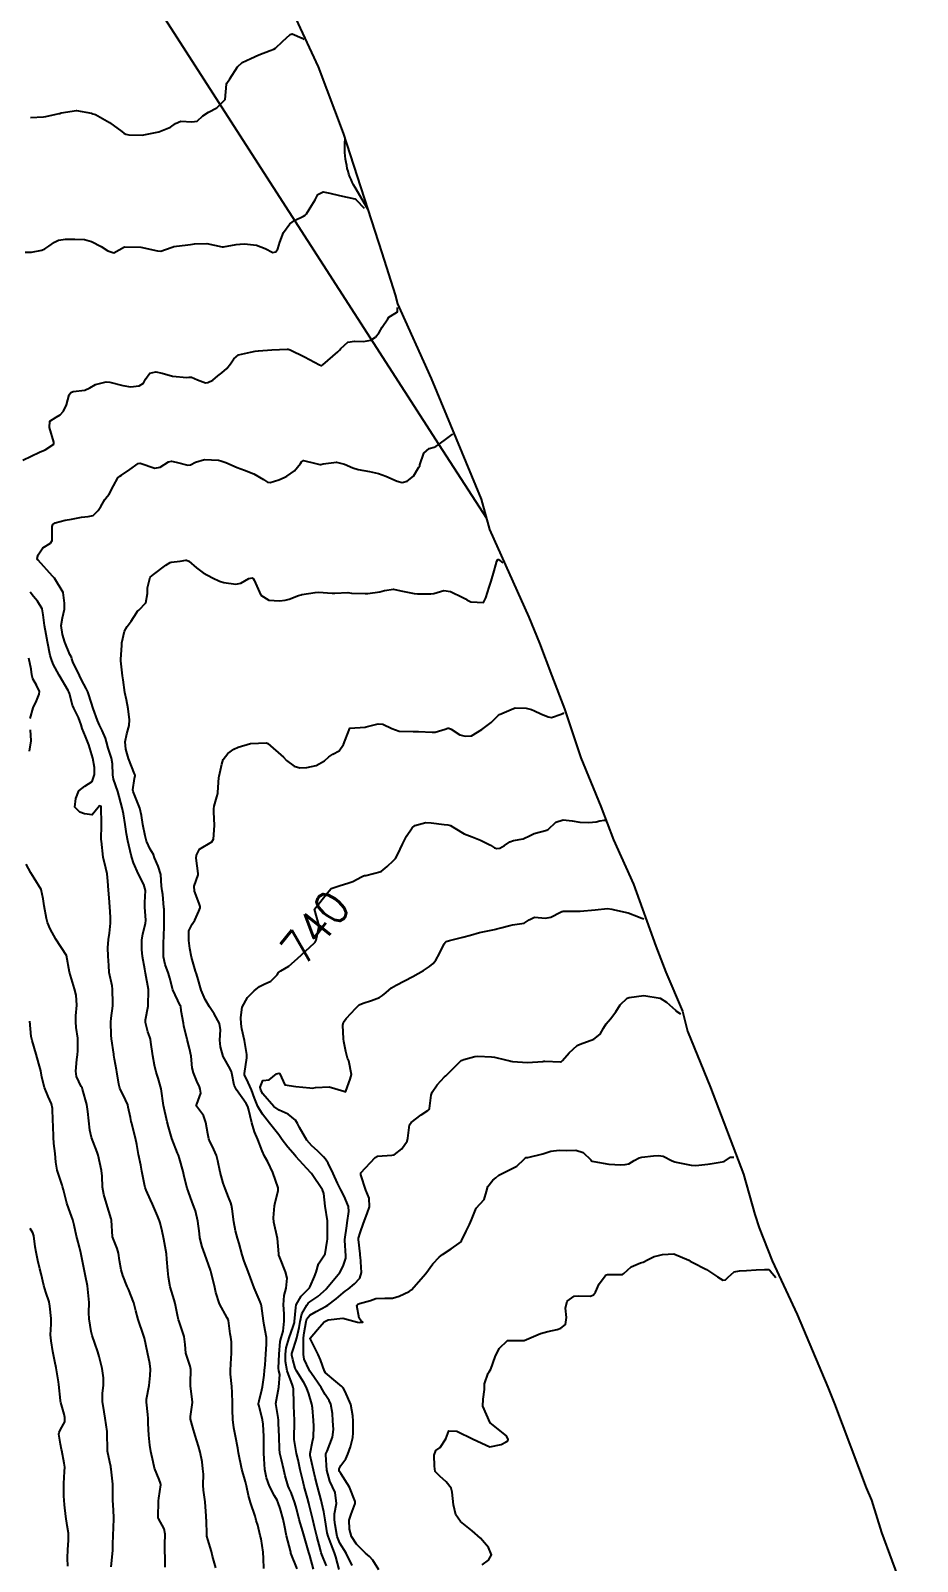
# Model space of a CAD drawing. Header units: metres. Extents: x 298520 to 308411, y 7433745 to 7450750.
# Drawn here: x 305242.8 to 305350.3, y 7437000.4 to 7437186 of the extents above; entities that cross this region are included whole.
import ezdxf
from ezdxf.enums import TextEntityAlignment as Align

# ---------------------------------------------------------------- set-up
doc = ezdxf.new("R2010")
doc.units = ezdxf.units.M
doc.header["$LTSCALE"] = 10
for name, color, linetype in [('Area', 45, 'Continuous'), ('Cotas', 45, 'Continuous'), ('Curvas de Nivel 1m', 11, 'Continuous'), ('Curvas de Nivel 5m', 15, 'Continuous'), ('Vias Primárias', 230, 'Continuous')]:
    doc.layers.add(name, color=color, linetype=linetype)
doc.styles.add('Style-STANDARD', font='STANDARD.shx')

msp = doc.modelspace()

# ---------------------------------------------------------------- linework, layer by layer
at = {"layer": 'Area'}
msp.add_polyline3d([(305274.96, 7437187.42, 734.05), (305277.67, 7437181.61, 734.36), (305280.71, 7437173.58, 734.74), (305285.37, 7437159.04, 735.62), (305287, 7437153.96, 735.96), (305287.29, 7437152.89, 735.87), (305291.35, 7437143.83, 736.64), (305297.4, 7437129.2, 737.61), (305298.44, 7437125.53, 737.63), (305303.17, 7437114.87, 738.37), (305304.46, 7437111.72, 738.62), (305305.98, 7437107.77, 738.83), (305307.51, 7437103.77, 739.13), (305309.47, 7437097.84, 739.57), (305311.93, 7437091.94, 740.06), (305313.44, 7437087.88, 740.41), (305315.88, 7437082.51, 740.96), (305318.56, 7437075.01, 741.66), (305319.8, 7437071.83, 742.01), (305321.81, 7437067.13, 742.32), (305322.41, 7437064.7, 742.56), (305325.21, 7437057.87, 742.71), (305329.2, 7437047.37, 743.31), (305330.56, 7437042.46, 743.53), (305331.1, 7437040.84, 743.74), (305332.65, 7437036.87, 744.12), (305335.68, 7437030.33, 744.47), (305339.4, 7437021.53, 744.8), (305340.23, 7437019.5, 744.38), (305344.07, 7437009.34, 744.53), (305344.68, 7437007.82, 744.72), (305345.91, 7437003.91, 744.68), (305347.16, 7437000.51, 744.67), (305350.25, 7436992.22, 745.31)], dxfattribs=at)
at = {"layer": 'Curvas de Nivel 1m', "flags": 128}
for points, elevation in [([(305242.81, 7437175.48), (305244.38, 7437175.56), (305244.67, 7437175.59), (305245.93, 7437175.87), (305246.3, 7437175.96), (305246.38, 7437175.97), (305246.55, 7437176.03), (305248.39, 7437176.32), (305250.22, 7437175.99), (305250.38, 7437175.93), (305250.68, 7437175.82), (305252.37, 7437174.87), (305253.89, 7437173.78), (305254.14, 7437173.56), (305254.35, 7437173.44), (305254.75, 7437173.37), (305256.35, 7437173.32), (305258.35, 7437173.72), (305259.79, 7437174.28), (305260.37, 7437174.73), (305261.02, 7437175.04), (305262.37, 7437174.96), (305263.01, 7437175.04), (305263.69, 7437175.66), (305264.39, 7437176.13), (305265.4, 7437176.63), (305266.4, 7437177.63), (305266.56, 7437179.49), (305266.61, 7437179.63), (305266.97, 7437180.16), (305267.9, 7437181.61), (305268.46, 7437182.12), (305269.51, 7437182.63), (305270.47, 7437183.06), (305271.87, 7437183.57), (305272.3, 7437183.74), (305272.48, 7437183.87), (305273.36, 7437184.67), (305274.26, 7437185.53), (305274.5, 7437185.6), (305275.71, 7437185.08), (305275.92, 7437184.92)], 734), ([(305241.88, 7437133.92), (305243.89, 7437134.9), (305244.59, 7437135.19), (305245.63, 7437135.87), (305245.66, 7437136.12), (305245.11, 7437137.88), (305245.15, 7437138.66), (305245.94, 7437139.14), (305246.41, 7437139.4), (305246.81, 7437139.86), (305247.18, 7437140.64), (305247.52, 7437141.85), (305247.69, 7437142.14), (305247.98, 7437142.25), (305249.39, 7437142.42), (305249.99, 7437142.68), (305250.7, 7437143.11), (305252, 7437143.42), (305252.41, 7437143.38), (305253.99, 7437142.97), (305254.92, 7437142.83), (305255.99, 7437142.94), (305256.5, 7437143.24), (305256.73, 7437143.74), (305257.27, 7437144.48), (305258.01, 7437144.64), (305258.75, 7437144.46), (305260.01, 7437144.09), (305261.75, 7437143.94), (305262.01, 7437143.97), (305262.33, 7437144), (305263.03, 7437143.66), (305264, 7437143.3), (305264.32, 7437143.33), (305264.89, 7437143.64), (305265.51, 7437144.14), (305266.01, 7437144.5), (305266.62, 7437145.02), (305267.03, 7437145.62), (305267.44, 7437146.2), (305268.03, 7437146.68), (305269.45, 7437147), (305270.04, 7437147.12), (305270.42, 7437147.19), (305272.04, 7437147.31), (305273.91, 7437147.4), (305274.04, 7437147.38), (305274.26, 7437147.31), (305276.03, 7437146.46), (305277.83, 7437145.49), (305278.02, 7437145.41), (305278.1, 7437145.41), (305278.24, 7437145.49), (305280.04, 7437147.05), (305280.25, 7437147.25), (305280.43, 7437147.46), (305281.26, 7437148.24), (305282.06, 7437148.37), (305283.17, 7437148.31), (305284.06, 7437148.47), (305284.63, 7437148.84), (305285.06, 7437149.4), (305285.43, 7437150.05), (305286.09, 7437151.05), (305286.24, 7437151.24), (305286.94, 7437151.7), (305287.26, 7437151.9), (305287.28, 7437152.43)], 736), ([(305271.09, 7436999.55), (305271.06, 7437000.78), (305271, 7437001.55), (305270.75, 7437003.13), (305270.66, 7437003.56), (305270.34, 7437004.8), (305270.17, 7437005.39), (305270.12, 7437005.56), (305270.02, 7437005.89), (305269.45, 7437007.57), (305269.21, 7437008.4), (305268.97, 7437009.58), (305268.86, 7437010.04), (305268.41, 7437011.59), (305268.02, 7437013.59), (305267.93, 7437014.12), (305267.65, 7437015.6), (305267.46, 7437016.62), (305267.34, 7437017.6), (305267.3, 7437018.8), (305267.28, 7437019.6), (305267.24, 7437020.89), (305267.2, 7437021.6), (305267.06, 7437023.1), (305267.05, 7437023.61), (305267.13, 7437025.05), (305267.16, 7437025.6), (305267.18, 7437027.03), (305267.1, 7437027.61), (305267.02, 7437028.01), (305266.79, 7437029.61), (305266.76, 7437029.73), (305266.64, 7437029.95), (305265.73, 7437031.62), (305265.29, 7437033.01), (305265.13, 7437033.63), (305264.7, 7437035.43), (305264.66, 7437035.58), (305264.64, 7437035.63), (305264.61, 7437035.73), (305263.92, 7437037.64), (305263.62, 7437038.53), (305263.35, 7437039.65), (305263.28, 7437040.18), (305263.09, 7437041.66), (305262.79, 7437042.93), (305262.54, 7437043.66), (305262.37, 7437044.1), (305261.79, 7437045.67), (305261.44, 7437047.08), (305261.31, 7437047.68), (305260.87, 7437049.25), (305260.74, 7437049.68), (305260.64, 7437049.92), (305259.93, 7437051.69), (305259.52, 7437053.09), (305259.39, 7437053.7), (305258.94, 7437055.7), (305258.65, 7437057.7), (305258.29, 7437059.01), (305258.05, 7437059.71), (305257.84, 7437060.56), (305257.62, 7437061.72), (305257.4, 7437063.36), (305257.34, 7437063.73), (305257.27, 7437063.96), (305257.05, 7437064.63), (305256.75, 7437065.73), (305256.75, 7437066.05), (305257.09, 7437067.73), (305257.11, 7437069.73), (305256.76, 7437071.73), (305256.68, 7437072.2), (305256.4, 7437073.74), (305256.31, 7437074.6), (305256.31, 7437075.74), (305256.43, 7437076.51), (305256.73, 7437077.73), (305256.78, 7437078.17), (305256.67, 7437079.74), (305256.67, 7437080.31), (305256.74, 7437081.74), (305256.53, 7437082.47), (305255.9, 7437083.74), (305255.3, 7437085.1), (305255.08, 7437085.75), (305255.01, 7437086.05), (305254.61, 7437087.76), (305254.45, 7437088.64), (305254.29, 7437089.76), (305254.08, 7437091.05), (305253.94, 7437091.76), (305253.4, 7437093.77), (305252.88, 7437095.24), (305252.81, 7437095.78), (305252.76, 7437097.1), (305252.64, 7437097.78), (305252.23, 7437099.02), (305252.02, 7437099.79), (305251.91, 7437100.23), (305251.49, 7437101.16), (305251.18, 7437101.8), (305250.95, 7437102.35), (305250.41, 7437103.81), (305249.87, 7437105.49), (305249.75, 7437105.82), (305249.55, 7437106.24), (305249.01, 7437107.28), (305248.74, 7437107.83), (305247.96, 7437109.48), (305247.84, 7437109.85), (305247.78, 7437110.03), (305247.6, 7437110.36), (305246.97, 7437111.86), (305246.68, 7437112.8), (305246.55, 7437113.86), (305246.71, 7437114.81), (305246.92, 7437115.86), (305246.95, 7437116.57), (305246.76, 7437117.86), (305245.71, 7437119.63), (305245.5, 7437119.87), (305243.73, 7437121.78), (305243.68, 7437121.84), (305243.65, 7437121.89), (305243.61, 7437122.01), (305243.74, 7437122.45), (305244.33, 7437123.31), (305245.23, 7437123.88), (305245.44, 7437124.2), (305245.46, 7437125.87), (305245.54, 7437126.12), (305245.79, 7437126.31), (305247, 7437126.64), (305247.79, 7437126.78), (305248.98, 7437127.01), (305249.8, 7437127.11), (305250.4, 7437127.21), (305251.02, 7437127.81), (305251.32, 7437128.3), (305251.82, 7437129.16), (305252.1, 7437129.53), (305252.33, 7437129.79), (305252.86, 7437130.81), (305253.38, 7437131.78), (305253.64, 7437131.98), (305253.86, 7437132.09), (305254.85, 7437132.78), (305255.88, 7437133.5), (305256.09, 7437133.54), (305257.87, 7437132.94), (305258.53, 7437133.07), (305259.53, 7437133.71), (305259.88, 7437133.79), (305260.47, 7437133.69), (305261.88, 7437133.33), (305262.2, 7437133.36), (305262.8, 7437133.67), (305263.89, 7437133.99), (305265.6, 7437133.92), (305265.89, 7437133.85), (305266.5, 7437133.62), (305267.87, 7437133.05), (305268.74, 7437132.73), (305269.86, 7437132.27), (305271.04, 7437131.57), (305271.53, 7437131.24), (305271.85, 7437131.21), (305272.9, 7437131.54), (305273.56, 7437131.84), (305273.86, 7437131.98), (305274.78, 7437132.61), (305275.53, 7437133.51), (305275.66, 7437133.74), (305275.89, 7437133.9), (305277.38, 7437133.5), (305277.88, 7437133.38), (305277.98, 7437133.39), (305278.26, 7437133.48), (305279.89, 7437133.69), (305280.87, 7437133.45), (305281.88, 7437132.99), (305282.52, 7437132.78), (305283.87, 7437132.54), (305284.96, 7437132.31), (305285.86, 7437132), (305287.23, 7437131.38), (305287.85, 7437131.21), (305288.45, 7437131.36), (305289.22, 7437131.99), (305289.88, 7437133.06), (305289.97, 7437133.25), (305290, 7437133.34), (305290.45, 7437134.78), (305291.11, 7437135.33), (305291.73, 7437135.5), (305291.91, 7437135.58), (305292.92, 7437136.31), (305293.92, 7437137.02), (305293.98, 7437137.1), (305293.98, 7437137.13)], 737), ([(305275.11, 7436999.5), (305274.37, 7437001.43), (305274.34, 7437001.51), (305274.3, 7437001.7), (305273.85, 7437003.52), (305273.58, 7437004.76), (305273.42, 7437005.52), (305273.05, 7437006.84), (305272.83, 7437007.53), (305272.69, 7437007.84), (305272.38, 7437008.37), (305271.78, 7437009.55), (305271.39, 7437010.56), (305271.19, 7437011.55), (305271.13, 7437012.86), (305271.1, 7437013.55), (305271.08, 7437014.94), (305271.07, 7437015.55), (305271, 7437017.04), (305270.92, 7437017.56), (305270.51, 7437019.25), (305270.44, 7437019.49), (305270.43, 7437019.56), (305270.52, 7437019.87), (305270.86, 7437021.22), (305270.92, 7437021.56), (305271.11, 7437023), (305271.17, 7437023.55), (305271.25, 7437024.23), (305271.34, 7437025.55), (305271.41, 7437026.75), (305271.4, 7437027.55), (305271.14, 7437029.04), (305271.05, 7437029.56), (305270.82, 7437031.39), (305270.78, 7437031.56), (305270.66, 7437031.87), (305269.91, 7437033.57), (305269.48, 7437034.78), (305269.2, 7437035.57), (305268.72, 7437036.82), (305268.47, 7437037.58), (305268.11, 7437038.95), (305267.91, 7437039.59), (305267.66, 7437040.5), (305267.46, 7437041.6), (305267.24, 7437043.15), (305267.18, 7437043.6), (305267.09, 7437043.89), (305266.81, 7437044.56), (305266.39, 7437045.61), (305266.17, 7437046.28), (305265.79, 7437047.62), (305265.5, 7437048.99), (305265.34, 7437049.63), (305264.88, 7437050.71), (305264.56, 7437051.31), (305264.42, 7437051.64), (305264.29, 7437052.25), (305264.07, 7437053.64), (305263.76, 7437054.48), (305262.94, 7437055.59), (305262.91, 7437055.66), (305262.9, 7437055.7), (305262.95, 7437055.83), (305263.44, 7437057.18), (305263.38, 7437057.65), (305263.28, 7437057.96), (305262.98, 7437058.64), (305262.55, 7437059.66), (305262.42, 7437060.24), (305262.3, 7437061.67), (305262.1, 7437062.6), (305261.78, 7437063.67), (305261.4, 7437065.33), (305261.34, 7437065.68), (305261.09, 7437067.16), (305261.01, 7437067.68), (305260.95, 7437067.82), (305260.08, 7437069.69), (305259.68, 7437071.14), (305259.55, 7437071.7), (305259.15, 7437072.78), (305258.93, 7437073.7), (305258.93, 7437075.46), (305258.95, 7437075.7), (305258.97, 7437075.92), (305259, 7437077.7), (305259.01, 7437079.48), (305258.99, 7437079.7), (305258.83, 7437081.28), (305258.76, 7437081.71), (305258.68, 7437082.29), (305258.59, 7437083.71), (305258.29, 7437084.72), (305257.86, 7437085.72), (305257.7, 7437086.12), (305257.31, 7437086.78), (305256.88, 7437087.73), (305256.71, 7437088.36), (305256.44, 7437089.74), (305256.28, 7437090.83), (305256.06, 7437091.74), (305255.4, 7437093.36), (305255.25, 7437093.75), (305255.22, 7437093.94), (305255.42, 7437095.34), (305255.48, 7437095.69), (305255.48, 7437095.75), (305255.42, 7437095.9), (305254.71, 7437097.76), (305254.36, 7437098.87), (305254.28, 7437099.76), (305254.49, 7437100.76), (305254.78, 7437101.76), (305254.83, 7437102.43), (305254.65, 7437103.76), (305254.43, 7437104.87), (305254.25, 7437105.76), (305254.03, 7437107.29), (305253.97, 7437107.77), (305253.76, 7437109.6), (305253.76, 7437109.77), (305253.87, 7437111.51), (305253.9, 7437111.77), (305254.21, 7437113.19), (305254.53, 7437113.76), (305255.02, 7437114.39), (305255.66, 7437115.43), (305255.79, 7437115.62), (305255.93, 7437115.75), (305256.78, 7437116.63), (305257.01, 7437117.74), (305256.98, 7437118.45), (305257.32, 7437119.73), (305257.53, 7437119.92), (305257.72, 7437120.05), (305259.2, 7437121.19), (305259.73, 7437121.52), (305259.86, 7437121.57), (305260.96, 7437121.69), (305261.62, 7437121.8), (305261.73, 7437121.8), (305261.99, 7437121.68), (305262.94, 7437120.88), (305263.72, 7437120.28), (305264.85, 7437119.64), (305265.71, 7437119.24), (305266.25, 7437119.08), (305267.7, 7437118.9), (305268.29, 7437119.02), (305269.28, 7437119.59), (305269.71, 7437119.64), (305269.81, 7437119.58), (305269.9, 7437119.38), (305270.71, 7437117.57), (305271.68, 7437116.94), (305272.98, 7437116.85), (305273.68, 7437116.94), (305274.14, 7437117.07), (305275.3, 7437117.51), (305275.59, 7437117.61), (305275.68, 7437117.63), (305277.3, 7437117.88), (305277.69, 7437117.9), (305279.38, 7437117.78), (305279.69, 7437117.79), (305281.27, 7437117.86), (305281.69, 7437117.8), (305283.36, 7437117.75), (305283.69, 7437117.76), (305285.14, 7437117.95), (305285.69, 7437118.14), (305286.79, 7437118.28), (305287.69, 7437118.09), (305289.29, 7437117.75), (305289.69, 7437117.71), (305291.31, 7437117.7), (305291.69, 7437117.77), (305292.89, 7437118.12), (305293.69, 7437118.02), (305295.18, 7437117.28), (305295.51, 7437117.1), (305295.68, 7437117.01), (305296.18, 7437116.76), (305297.68, 7437116.68), (305297.99, 7437117.25), (305298.4, 7437118.54), (305298.64, 7437119.24), (305299, 7437120.5), (305299.18, 7437121.23), (305299.31, 7437121.66), (305299.42, 7437121.88), (305299.53, 7437121.87), (305300.03, 7437121.49)], 738), ([(305265.25, 7436999.62), (305264.88, 7437001.04), (305264.73, 7437001.63), (305264.32, 7437003.05), (305264.18, 7437003.49), (305264.17, 7437003.63), (305264.12, 7437005.41), (305264.1, 7437005.63), (305264.09, 7437005.89), (305263.98, 7437007.64), (305263.78, 7437009.03), (305263.75, 7437009.64), (305263.77, 7437011), (305263.71, 7437011.64), (305263.6, 7437012.47), (305263.39, 7437013.65), (305263.18, 7437014.38), (305262.77, 7437015.66), (305262.48, 7437016.63), (305262.2, 7437017.66), (305262.19, 7437017.97), (305262.44, 7437019.66), (305262.44, 7437019.74), (305262.19, 7437021.66), (305262.19, 7437022.02), (305262.24, 7437023.66), (305262.15, 7437024.08), (305261.65, 7437025.67), (305261.55, 7437026.72), (305261.43, 7437027.67), (305260.81, 7437029.5), (305260.76, 7437029.68), (305260.64, 7437030.26), (305260.35, 7437031.68), (305260.22, 7437032.12), (305259.73, 7437033.69), (305259.53, 7437034.86), (305259.44, 7437035.69), (305259.35, 7437037.06), (305259.3, 7437037.69), (305258.97, 7437039.48), (305258.92, 7437039.7), (305258.76, 7437040.46), (305258.52, 7437041.45), (305258.43, 7437041.71), (305258.2, 7437042.29), (305257.58, 7437043.72), (305257.34, 7437044.25), (305256.82, 7437045.41), (305256.7, 7437045.73), (305256.66, 7437045.9), (305256.32, 7437047.74), (305256.17, 7437048.43), (305255.89, 7437049.74), (305255.69, 7437050.94), (305255.52, 7437051.74), (305255.05, 7437053.62), (305255.02, 7437053.75), (305254.93, 7437054.21), (305254.67, 7437055.48), (305254.59, 7437055.76), (305254.33, 7437056.38), (305253.66, 7437057.77), (305253.5, 7437058.29), (305253.28, 7437059.78), (305253.24, 7437060.02), (305253.01, 7437061.32), (305252.92, 7437061.78), (305252.91, 7437061.89), (305252.65, 7437063.78), (305252.61, 7437064.22), (305252.55, 7437065.79), (305252.58, 7437066.28), (305252.8, 7437067.78), (305252.81, 7437068.07), (305252.77, 7437069.78), (305252.7, 7437070.2), (305252.35, 7437071.79), (305252.29, 7437072.64), (305252.24, 7437073.79), (305252.18, 7437074.78), (305252.25, 7437075.79), (305252.39, 7437076.59), (305252.51, 7437077.79), (305252.49, 7437078.51), (305252.42, 7437079.79), (305252.34, 7437080.88), (305252.25, 7437081.79), (305252.17, 7437082.89), (305252.09, 7437083.79), (305251.96, 7437084.46), (305251.63, 7437085.8), (305251.41, 7437087.72), (305251.4, 7437087.8), (305251.39, 7437087.86), (305251.43, 7437089.8), (305251.43, 7437089.87), (305251.39, 7437091.8), (305251.37, 7437091.94), (305251.16, 7437092.02), (305251, 7437091.8), (305250.27, 7437090.91), (305249.37, 7437091.04), (305248.8, 7437091.26), (305248.19, 7437091.84), (305248.31, 7437092.92), (305248.68, 7437093.83), (305249.41, 7437094.4), (305250.28, 7437094.95), (305250.57, 7437095.81), (305250.59, 7437096.65), (305250.36, 7437097.81), (305249.87, 7437099.41), (305249.73, 7437099.82), (305249.48, 7437100.42), (305249.07, 7437101.41), (305248.96, 7437101.83), (305248.63, 7437102.71), (305248.06, 7437103.84), (305247.91, 7437104.23), (305247.54, 7437105.65), (305247.48, 7437105.85), (305247.39, 7437106.01), (305246.28, 7437107.86), (305245.58, 7437109.18), (305245.31, 7437109.87), (305245.21, 7437110.26), (305244.86, 7437111.88), (305244.71, 7437112.8), (305244.53, 7437113.88), (305244.35, 7437115.19), (305244.22, 7437115.88), (305243.67, 7437116.83), (305243.19, 7437117.41), (305242.78, 7437117.9)], 736), ([(305277.12, 7436999.48), (305276.65, 7437001.12), (305276.54, 7437001.49), (305276.31, 7437002.33), (305275.97, 7437003.49), (305275.8, 7437004.02), (305275.36, 7437005.5), (305275.04, 7437006.83), (305274.86, 7437007.51), (305274.39, 7437008.78), (305274.15, 7437009.27), (305274.05, 7437009.52), (305273.68, 7437010.79), (305273.5, 7437011.52), (305273.23, 7437012.73), (305273.03, 7437013.53), (305272.97, 7437014.05), (305272.94, 7437015.53), (305272.86, 7437017.16), (305272.85, 7437017.53), (305272.82, 7437017.86), (305272.54, 7437019.54), (305272.54, 7437019.56), (305272.89, 7437021.53), (305273.01, 7437023.08), (305272.92, 7437023.53), (305272.87, 7437023.84), (305272.93, 7437025.53), (305273.08, 7437027.06), (305273.2, 7437027.53), (305273.42, 7437028.33), (305273.55, 7437029.53), (305273.54, 7437030.43), (305273.46, 7437031.53), (305273.54, 7437032.66), (305273.81, 7437033.52), (305273.92, 7437034.74), (305273.69, 7437035.53), (305273.01, 7437037.25), (305272.92, 7437037.54), (305272.9, 7437037.7), (305272.75, 7437039.54), (305272.3, 7437041.54), (305272.27, 7437042.06), (305272.38, 7437043.54), (305272.44, 7437043.91), (305272.82, 7437045.32), (305272.84, 7437045.54), (305272.83, 7437045.7), (305272.16, 7437047.55), (305271.55, 7437048.86), (305271.18, 7437049.56), (305270.88, 7437050.18), (305270.34, 7437051.57), (305269.97, 7437052.5), (305269.62, 7437053.57), (305269.23, 7437055.29), (305269.13, 7437055.58), (305268.95, 7437055.93), (305267.78, 7437057.6), (305267.51, 7437058.14), (305267.21, 7437059.61), (305267.17, 7437059.78), (305267, 7437060.13), (305266.17, 7437061.62), (305265.84, 7437062.81), (305265.77, 7437063.62), (305265.82, 7437064.86), (305265.7, 7437065.62), (305265.08, 7437066.81), (305264.49, 7437067.64), (305263.98, 7437068.53), (305263.51, 7437069.65), (305263.41, 7437069.95), (305263.13, 7437070.96), (305262.91, 7437071.66), (305262.81, 7437071.99), (305262.34, 7437073.67), (305262.12, 7437074.72), (305261.99, 7437075.67), (305261.99, 7437076.88), (305262.39, 7437077.67), (305262.74, 7437078.14), (305263.23, 7437079.23), (305263.37, 7437079.66), (305263.38, 7437079.8), (305263.24, 7437080.17), (305262.69, 7437081.67), (305262.66, 7437082.27), (305263.13, 7437083.66), (305263.14, 7437083.8), (305262.88, 7437085.66), (305262.93, 7437086.04), (305263.31, 7437086.78), (305264.77, 7437087.64), (305264.99, 7437087.97), (305265.09, 7437089.63), (305265.01, 7437091.27), (305265.01, 7437091.64), (305265.05, 7437091.96), (305265.4, 7437093.11), (305265.51, 7437093.52), (305265.52, 7437093.63), (305265.62, 7437095.43), (305265.66, 7437095.63), (305265.99, 7437097.07), (305266.16, 7437097.62), (305266.71, 7437098.36), (305267.46, 7437098.9), (305267.96, 7437099.11), (305269.47, 7437099.58), (305271.39, 7437099.64), (305271.47, 7437099.62), (305271.57, 7437099.56), (305273.45, 7437097.92), (305273.85, 7437097.53), (305274.74, 7437096.82), (305275.43, 7437096.63), (305276.29, 7437096.65), (305277.44, 7437096.92), (305278.44, 7437097.47), (305278.97, 7437097.95), (305279.46, 7437098.27), (305280.21, 7437098.7), (305280.75, 7437099.45), (305280.94, 7437099.98), (305281.49, 7437101.44), (305283.35, 7437101.57), (305283.5, 7437101.6), (305284.94, 7437101.96), (305285.5, 7437101.91), (305286.59, 7437101.38), (305287.49, 7437101.08), (305289.17, 7437101.02), (305289.49, 7437101.02), (305289.82, 7437101.01), (305291.49, 7437100.93), (305291.86, 7437100.95), (305293.04, 7437101.3), (305293.36, 7437101.44), (305293.5, 7437101.45), (305293.78, 7437101.3), (305294.84, 7437100.63), (305295.48, 7437100.46), (305296.23, 7437100.52), (305297.49, 7437101.25), (305298.61, 7437102.13), (305299.52, 7437103.02), (305299.64, 7437103.1), (305299.91, 7437103.22), (305301.03, 7437103.71), (305301.53, 7437103.88), (305302.86, 7437103.85), (305303.53, 7437103.68), (305303.89, 7437103.54), (305304.64, 7437103.16), (305305.52, 7437102.79), (305305.93, 7437102.74), (305307.12, 7437103.13), (305307.39, 7437103.27), (305307.43, 7437103.32), (305307.44, 7437103.34)], 739), ([(305280.23, 7436999.44), (305279.81, 7437000.96), (305279.65, 7437001.45), (305279.25, 7437002.52), (305278.86, 7437003.46), (305278.75, 7437003.89), (305278.53, 7437005.47), (305278.36, 7437006.42), (305278.12, 7437007.47), (305278.03, 7437007.82), (305277.6, 7437009.48), (305277.32, 7437010.57), (305277.09, 7437011.48), (305276.69, 7437013.24), (305276.68, 7437013.49), (305277, 7437014.94), (305277.11, 7437015.48), (305277.15, 7437016.81), (305277.11, 7437017.48), (305276.97, 7437019.02), (305276.88, 7437019.49), (305276.53, 7437020.73), (305276.25, 7437021.49), (305275.94, 7437022.1), (305275.06, 7437023.51), (305274.9, 7437023.84), (305274.58, 7437024.87), (305274.47, 7437025.4), (305274.46, 7437025.51), (305274.48, 7437025.62), (305274.59, 7437025.97), (305274.98, 7437027.13), (305275.07, 7437027.51), (305275.37, 7437028.76), (305275.49, 7437029.5), (305275.7, 7437030.44), (305276.29, 7437031.49), (305276.45, 7437031.7), (305276.66, 7437031.89), (305277.62, 7437032.53), (305278.66, 7437033.47), (305278.68, 7437033.5), (305280.28, 7437035.45), (305280.44, 7437035.71), (305280.72, 7437036.33), (305281, 7437037.17), (305281.01, 7437037.44), (305280.88, 7437039.31), (305280.88, 7437039.44), (305281.13, 7437041.08), (305281.18, 7437041.44), (305281.39, 7437042.84), (305281.36, 7437043.43), (305280.82, 7437044.69), (305280.42, 7437045.44), (305280.02, 7437046.26), (305279.49, 7437047.45), (305278.87, 7437048.71), (305278.57, 7437049.17), (305278.33, 7437049.47), (305277.59, 7437050.19), (305276.89, 7437050.79), (305276.3, 7437051.5), (305275.41, 7437053.01), (305275.15, 7437053.51), (305274.93, 7437053.9), (305274.05, 7437054.64), (305272.94, 7437055.1), (305272.28, 7437055.55), (305270.97, 7437057.09), (305270.72, 7437057.56), (305270.65, 7437057.89), (305270.98, 7437058.72), (305271.73, 7437058.81), (305272.62, 7437059.54), (305272.95, 7437059.59), (305272.99, 7437059.59), (305273.03, 7437059.58), (305273.04, 7437059.54), (305273.64, 7437058.19), (305274.98, 7437057.99), (305276.65, 7437057.82), (305276.98, 7437057.79), (305277.35, 7437057.86), (305278.98, 7437057.96), (305280.77, 7437057.44), (305280.97, 7437057.35), (305281.01, 7437057.4), (305281.02, 7437057.44), (305281.56, 7437058.86), (305281.7, 7437059.43), (305281.37, 7437061.08), (305281.24, 7437061.44), (305281.02, 7437062.24), (305280.76, 7437063.44), (305280.72, 7437063.77), (305280.65, 7437065.44), (305280.73, 7437065.78), (305281.07, 7437066.22), (305281.66, 7437066.86), (305282.17, 7437067.43), (305282.64, 7437067.88), (305283.1, 7437068.1), (305284.11, 7437068.41), (305285.1, 7437068.76), (305285.48, 7437069.02), (305285.89, 7437069.38), (305286.57, 7437069.93), (305287.12, 7437070.27), (305289.13, 7437071.34), (305290.43, 7437072.04), (305291.15, 7437072.52), (305291.59, 7437072.88), (305291.92, 7437073.31), (305292.35, 7437074.13), (305292.93, 7437075.3), (305293.04, 7437075.45), (305293.19, 7437075.55), (305293.57, 7437075.68), (305295.19, 7437076.09), (305296.12, 7437076.33), (305297.2, 7437076.64), (305299.01, 7437077.03), (305299.2, 7437077.07), (305299.32, 7437077.1), (305299.78, 7437077.21), (305300.89, 7437077.52), (305301.21, 7437077.57), (305302.63, 7437077.77), (305303.22, 7437078.2), (305303.89, 7437078.5), (305305.22, 7437078.39), (305305.86, 7437078.5), (305307.03, 7437079.13), (305307.17, 7437079.2), (305307.23, 7437079.22), (305307.34, 7437079.24), (305309.23, 7437079.26), (305309.39, 7437079.26), (305311.24, 7437079.4), (305312.72, 7437079.58), (305313.24, 7437079.49), (305313.58, 7437079.4), (305315.23, 7437079.03), (305316.46, 7437078.55), (305316.74, 7437078.45), (305317.1, 7437078.33)], 741), ([(305281.78, 7436999.92), (305281.06, 7437001.43), (305280.31, 7437002.63), (305279.96, 7437003.45), (305279.72, 7437004.83), (305279.64, 7437005.45), (305279.64, 7437006.16), (305279.87, 7437007.45), (305279.72, 7437008.78), (305279.42, 7437009.45), (305279.08, 7437010.14), (305278.73, 7437011.47), (305278.59, 7437013.32), (305278.61, 7437013.47), (305278.76, 7437013.78), (305279.4, 7437015.46), (305279.52, 7437016.42), (305279.46, 7437017.46), (305279.39, 7437018.34), (305279.19, 7437019.46), (305278.98, 7437019.93), (305278.52, 7437020.66), (305278.02, 7437021.48), (305276.84, 7437023.2), (305276.64, 7437023.49), (305276.61, 7437023.54), (305276.56, 7437023.64), (305275.99, 7437024.91), (305275.89, 7437025.5), (305275.91, 7437026.18), (305275.91, 7437027.5), (305275.98, 7437028.14), (305276.2, 7437029.49), (305276.3, 7437029.83), (305276.64, 7437030.26), (305277.43, 7437030.7), (305278.65, 7437031.35), (305278.84, 7437031.47), (305279.86, 7437032.25), (305280.68, 7437032.98), (305280.93, 7437033.19), (305281.29, 7437033.43), (305282.07, 7437034.05), (305282.7, 7437034.75), (305282.91, 7437035.42), (305282.78, 7437037.37), (305282.77, 7437037.42), (305282.77, 7437037.46), (305282.74, 7437037.71), (305282.55, 7437039.42), (305282.56, 7437039.61), (305282.76, 7437040.25), (305283.15, 7437041.41), (305283.62, 7437042.58), (305283.9, 7437043.4), (305283.84, 7437044.43), (305283.46, 7437045.41), (305282.85, 7437047.29), (305282.82, 7437047.42), (305282.83, 7437047.45), (305282.85, 7437047.51), (305284.57, 7437049.39), (305284.87, 7437049.54), (305286.6, 7437049.65), (305286.88, 7437049.72), (305287.8, 7437050.45), (305288.44, 7437051.35), (305288.53, 7437051.72), (305288.75, 7437053.35), (305288.93, 7437053.63), (305290.14, 7437054.54), (305290.94, 7437055.06), (305291.08, 7437055.18), (305291.16, 7437055.32), (305291.35, 7437056.93), (305291.48, 7437057.31), (305292.1, 7437058.19), (305292.99, 7437059.15), (305293.14, 7437059.3), (305295.01, 7437061.12), (305295.1, 7437061.18), (305295.33, 7437061.27), (305296.64, 7437061.63), (305297.02, 7437061.66), (305298.66, 7437061.59), (305299.02, 7437061.55), (305300.36, 7437061.21), (305300.88, 7437061.08), (305301.01, 7437061.04), (305301.2, 7437061.01), (305303.01, 7437060.91), (305304.89, 7437061.03), (305305.01, 7437061.04), (305305.12, 7437061.04), (305307.01, 7437060.97), (305307.14, 7437061), (305307.28, 7437061.13), (305308.08, 7437062.06), (305309.04, 7437062.95), (305309.14, 7437063.01), (305309.42, 7437063.1), (305311.05, 7437063.74), (305311.81, 7437064.32), (305312.22, 7437065.07), (305312.54, 7437065.59), (305313.07, 7437066.19), (305313.72, 7437067.05), (305314.25, 7437067.89), (305315.11, 7437068.7), (305315.35, 7437068.79), (305317.11, 7437069.01), (305319.11, 7437068.69), (305319.87, 7437068.21), (305320.95, 7437067.24), (305321.01, 7437067.18), (305321.56, 7437066.79)], 742), ([(305252.61, 7436999.77), (305252.76, 7437001.31), (305252.81, 7437001.77), (305252.81, 7437002.28), (305252.84, 7437003.77), (305252.88, 7437004.33), (305252.93, 7437005.77), (305252.85, 7437007.29), (305252.79, 7437007.77), (305252.78, 7437008.18), (305252.79, 7437009.77), (305252.59, 7437011.61), (305252.56, 7437011.78), (305252.54, 7437011.9), (305252.43, 7437012.44), (305252.15, 7437013.78), (305252.13, 7437014.1), (305252.12, 7437015.78), (305252.09, 7437016.17), (305251.86, 7437017.79), (305251.73, 7437018.56), (305251.55, 7437019.79), (305251.56, 7437020.75), (305251.67, 7437021.79), (305251.66, 7437022.67), (305251.49, 7437023.79), (305251.12, 7437025.25), (305250.96, 7437025.8), (305250.6, 7437026.87), (305250.28, 7437027.8), (305250.15, 7437028.27), (305249.91, 7437029.81), (305249.9, 7437030.55), (305249.91, 7437031.81), (305249.86, 7437032.61), (305249.72, 7437033.81), (305249.5, 7437035.01), (305249.33, 7437035.81), (305248.94, 7437037.6), (305248.9, 7437037.82), (305248.74, 7437038.5), (305248.47, 7437039.54), (305248.39, 7437039.83), (305248.1, 7437041.16), (305247.93, 7437041.83), (305247.48, 7437043.15), (305247.22, 7437043.84), (305247.12, 7437044.16), (305246.82, 7437045.47), (305246.71, 7437045.85), (305246.64, 7437046.03), (305246.04, 7437047.86), (305245.9, 7437048.83), (305245.79, 7437049.86), (305245.66, 7437051.09), (305245.62, 7437051.86), (305245.57, 7437053.21), (305245.53, 7437053.86), (305245.47, 7437055.33), (305245.35, 7437055.87), (305244.96, 7437056.77), (305244.5, 7437057.88), (305244.21, 7437059.1), (305244.05, 7437059.88), (305243.84, 7437060.72), (305243.52, 7437061.89), (305243.04, 7437063.55), (305242.93, 7437063.9), (305242.91, 7437064.03), (305242.73, 7437065.9)], 734), ([(305285.02, 7436999.38), (305284.28, 7437000.56), (305283.88, 7437000.99), (305283.4, 7437001.4), (305282.31, 7437002.5), (305281.72, 7437003.43), (305281.46, 7437004.3), (305281.44, 7437005.43), (305281.66, 7437006.12), (305282.14, 7437007.42), (305282.14, 7437007.66), (305281.48, 7437009.43), (305280.41, 7437011.08), (305280.27, 7437011.3), (305280.22, 7437011.44), (305280.23, 7437011.63), (305280.42, 7437012.02), (305281.02, 7437012.85), (305281.27, 7437013.43), (305281.59, 7437014.29), (305281.87, 7437015.43), (305281.9, 7437015.99), (305281.89, 7437017.43), (305281.88, 7437018.05), (305281.62, 7437019.43), (305280.94, 7437021.03), (305280.69, 7437021.44), (305280.54, 7437021.6), (305279.79, 7437022.21), (305278.56, 7437023.29), (305278.45, 7437023.47), (305277.95, 7437024.85), (305277.66, 7437025.48), (305276.68, 7437027.43), (305276.68, 7437027.49), (305277.57, 7437028.54), (305278.41, 7437029.47), (305278.55, 7437029.55), (305278.63, 7437029.59), (305278.87, 7437029.71), (305280.64, 7437029.89), (305282.43, 7437029.42), (305282.63, 7437029.37), (305283.07, 7437029.41), (305282.84, 7437029.62), (305282.64, 7437029.92), (305282.34, 7437031.42), (305282.47, 7437031.61), (305282.66, 7437031.69), (305284.01, 7437032.05), (305284.67, 7437032.28), (305285.73, 7437032.32), (305286.67, 7437032.31), (305287.46, 7437032.58), (305288.68, 7437033.13), (305288.82, 7437033.21), (305288.96, 7437033.35), (305290.7, 7437035.32), (305291.55, 7437036.49), (305292.33, 7437037.3), (305292.55, 7437037.49), (305292.74, 7437037.62), (305293.78, 7437038.32), (305294.75, 7437039), (305294.91, 7437039.11), (305295.04, 7437039.27), (305295.58, 7437040.44), (305296, 7437041.26), (305296.23, 7437041.81), (305296.8, 7437043.25), (305297.79, 7437044.27), (305298.05, 7437045.24), (305298.22, 7437045.85), (305298.84, 7437046.62), (305299.17, 7437046.9), (305299.57, 7437047.22), (305300.86, 7437047.9), (305301.72, 7437048.33), (305302.63, 7437049.18), (305302.74, 7437049.31), (305302.87, 7437049.36), (305303.08, 7437049.38), (305304.88, 7437049.82), (305305.87, 7437050.15), (305306.88, 7437050.25), (305307.78, 7437050.22), (305308.88, 7437050.26), (305309.76, 7437049.98), (305310.68, 7437049.08), (305310.78, 7437048.99), (305310.87, 7437048.95), (305311.06, 7437048.89), (305312.87, 7437048.56), (305314.34, 7437048.51), (305314.87, 7437048.52), (305315.29, 7437048.6), (305315.96, 7437049.02), (305316.54, 7437049.35), (305316.88, 7437049.44), (305318.29, 7437049.58), (305318.88, 7437049.63), (305319.45, 7437049.55), (305320.57, 7437048.96), (305320.87, 7437048.84), (305321.02, 7437048.81), (305322.87, 7437048.44), (305323.41, 7437048.39), (305324.87, 7437048.58), (305325.15, 7437048.63), (305326.87, 7437048.89), (305327.62, 7437049.4), (305328.03, 7437049.4)], 743), ([(305247.33, 7436999.84), (305247.3, 7437000.82), (305247.36, 7437001.84), (305247.42, 7437002.94), (305247.41, 7437003.83), (305247.28, 7437004.78), (305247.09, 7437005.84), (305246.93, 7437007.28), (305246.9, 7437007.84), (305246.87, 7437008.34), (305246.85, 7437009.84), (305246.93, 7437011.33), (305246.96, 7437011.84), (305246.91, 7437012.32), (305246.6, 7437013.85), (305246.57, 7437013.98), (305246.45, 7437014.62), (305246.27, 7437015.85), (305246.29, 7437016.03), (305246.47, 7437016.4), (305246.98, 7437017.35), (305246.98, 7437017.84), (305246.9, 7437018.25), (305246.51, 7437019.69), (305246.47, 7437019.85), (305246.45, 7437019.91), (305246.25, 7437021.85), (305246.21, 7437022.18), (305245.93, 7437023.86), (305245.77, 7437024.66), (305245.53, 7437025.86), (305245.31, 7437027.15), (305245.26, 7437027.86), (305245.32, 7437029.17), (305245.32, 7437029.86), (305245.15, 7437031.36), (305245.06, 7437031.87), (305244.67, 7437033.07), (305244.43, 7437033.87), (305244.1, 7437035.28), (305243.95, 7437035.88), (305243.69, 7437036.91), (305243.5, 7437037.89), (305243.39, 7437038.55), (305243.21, 7437039.89), (305243.1, 7437040.23), (305242.76, 7437040.79)], 733), ([(305297.54, 7436999.98), (305298.29, 7437000.55), (305298.68, 7437001.22), (305298.31, 7437002.09), (305297.33, 7437003.24), (305296.33, 7437004.11), (305294.9, 7437005.26), (305294.35, 7437006.06), (305294.06, 7437007.27), (305293.91, 7437008.8), (305293.78, 7437009.28), (305293.18, 7437010.07), (305292.41, 7437010.73), (305291.86, 7437011.31), (305291.77, 7437011.96), (305291.71, 7437013.31), (305291.91, 7437013.85), (305292.45, 7437014.22), (305293.15, 7437015.29), (305293.51, 7437016.25), (305294.48, 7437016.21), (305296.46, 7437015.25), (305298.45, 7437014.31), (305299.82, 7437014.57), (305300.46, 7437014.89), (305300.65, 7437015.01), (305300.68, 7437015.2), (305300.47, 7437015.65), (305298.49, 7437017.23), (305297.63, 7437019.24), (305297.66, 7437020.1), (305297.8, 7437021.24), (305297.83, 7437021.95), (305298.27, 7437023.23), (305298.4, 7437023.4), (305298.57, 7437023.71), (305299.09, 7437025.22), (305299.6, 7437026.22), (305300.61, 7437027.2), (305302.61, 7437027.18), (305304.62, 7437028.05), (305305.48, 7437028.28), (305306.63, 7437028.53), (305307.07, 7437028.68), (305307.63, 7437029.12), (305307.77, 7437029.99), (305307.62, 7437031.12), (305307.83, 7437031.95), (305308.67, 7437032.55), (305309.18, 7437032.6), (305310.67, 7437032.55), (305311.04, 7437032.71), (305311.27, 7437033.07), (305311.7, 7437034.06), (305312.46, 7437035.06), (305312.61, 7437035.16), (305312.7, 7437035.19), (305314.53, 7437035.21), (305314.71, 7437035.31), (305315.6, 7437036.14), (305316.73, 7437036.62), (305317.03, 7437036.7), (305317.63, 7437037), (305318.36, 7437037.37), (305318.74, 7437037.47), (305319.39, 7437037.63), (305320.74, 7437037.71), (305322.57, 7437036.94), (305322.73, 7437036.83), (305322.97, 7437036.7), (305324.72, 7437035.8), (305326.05, 7437034.9), (305326.7, 7437034.51), (305327.03, 7437034.56), (305327.34, 7437034.88), (305328.08, 7437035.51), (305328.71, 7437035.64), (305329.54, 7437035.68), (305330.71, 7437035.77), (305331.72, 7437035.82), (305332.23, 7437035.79), (305332.44, 7437035.63), (305333.1, 7437034.82)], 744)]:
    msp.add_lwpolyline(points, dxfattribs=dict(at, elevation=elevation))
at = {"layer": 'Curvas de Nivel 5m', "flags": 128}
for points, elevation in [([(305242.18, 7437159.13), (305242.94, 7437159.15), (305244.19, 7437159.37), (305244.54, 7437159.53), (305245.02, 7437159.88), (305245.71, 7437160.36), (305246.2, 7437160.58), (305247.04, 7437160.7), (305248.2, 7437160.71), (305249.37, 7437160.66), (305250.2, 7437160.45), (305251.38, 7437159.81), (305252.19, 7437159.31), (305252.9, 7437159.07), (305254.19, 7437159.77), (305256.19, 7437159.75), (305258.19, 7437159.29), (305258.62, 7437159.28), (305259.84, 7437159.7), (305260.11, 7437159.79), (305260.19, 7437159.81), (305261.86, 7437160.02), (305262.2, 7437160.07), (305262.68, 7437160.16), (305264.2, 7437160.19), (305266.03, 7437159.8), (305266.19, 7437159.78), (305267.75, 7437160.06), (305268.2, 7437160.13), (305268.75, 7437160.15), (305270.2, 7437160), (305271.24, 7437159.57), (305272.19, 7437159.1), (305272.55, 7437159.19), (305272.77, 7437159.55), (305273.02, 7437160.37), (305273.45, 7437161.54), (305274.22, 7437162.58), (305274.79, 7437162.97), (305275.91, 7437163.51), (305276.1, 7437163.64), (305276.24, 7437163.79), (305276.92, 7437164.84), (305277.3, 7437165.5), (305277.63, 7437166.13), (305278.27, 7437166.44), (305279.08, 7437166.29), (305280.27, 7437166.03), (305282.09, 7437165.61), (305282.26, 7437165.48), (305283.23, 7437164.48)], 735), ([(305242.79, 7437102.61), (305243.15, 7437103.9), (305243.53, 7437104.76), (305243.88, 7437105.54), (305243.9, 7437105.89), (305243.55, 7437106.65), (305243.09, 7437107.43), (305243, 7437107.9), (305242.89, 7437108.58), (305242.6, 7437109.9)], 735), ([(305242.7, 7437098.65), (305242.91, 7437099.9), (305242.82, 7437101.23)], 735), ([(305278.68, 7436999.86), (305278.29, 7437000.85), (305278.05, 7437001.47), (305277.95, 7437001.82), (305277.51, 7437003.48), (305277.22, 7437004.59), (305277.01, 7437005.48), (305276.58, 7437007.27), (305276.53, 7437007.49), (305276.38, 7437008.06), (305275.98, 7437009.49), (305275.83, 7437010.06), (305275.49, 7437011.5), (305275.23, 7437012.71), (305275.06, 7437013.5), (305274.77, 7437015.19), (305274.75, 7437015.51), (305274.82, 7437017.18), (305274.81, 7437017.51), (305274.73, 7437019.29), (305274.72, 7437019.51), (305274.69, 7437021.35), (305274.65, 7437021.51), (305274.54, 7437021.77), (305273.93, 7437023.52), (305273.71, 7437024.66), (305273.7, 7437025.52), (305273.8, 7437026.31), (305274.14, 7437027.52), (305274.63, 7437028.88), (305274.78, 7437029.36), (305274.81, 7437029.51), (305274.95, 7437031.21), (305275.02, 7437031.51), (305275.61, 7437032.55), (305276.54, 7437033.49), (305276.61, 7437033.57), (305276.69, 7437033.74), (305277.24, 7437034.94), (305277.42, 7437035.48), (305277.7, 7437036.5), (305278.36, 7437037.47), (305278.5, 7437037.71), (305278.75, 7437039.24), (305278.78, 7437039.47), (305278.78, 7437039.49), (305278.79, 7437041.46), (305278.78, 7437041.69), (305278.53, 7437043.46), (305278.36, 7437045.01), (305278.19, 7437045.47), (305276.85, 7437047.43), (305276.8, 7437047.49), (305276.3, 7437048.05), (305274.98, 7437049.51), (305274.87, 7437049.62), (305273.99, 7437050.63), (305273.32, 7437051.53), (305272.9, 7437052.12), (305271.79, 7437053.55), (305270.93, 7437054.63), (305270.37, 7437055.57), (305269.97, 7437056.56), (305269.58, 7437057.57), (305268.99, 7437058.93), (305268.76, 7437059.36), (305268.73, 7437059.58), (305269.01, 7437061.46), (305269.03, 7437061.56), (305269.04, 7437061.58), (305269.02, 7437061.87), (305268.75, 7437063.58), (305268.44, 7437064.97), (305268.35, 7437065.59), (305268.31, 7437066.35), (305268.47, 7437067.59), (305269.11, 7437068.79), (305269.5, 7437069.19), (305269.91, 7437069.57), (305270.56, 7437070.13), (305271.12, 7437070.39), (305271.92, 7437070.75), (305272.69, 7437071.54), (305272.88, 7437071.8), (305273.14, 7437072.01), (305274.11, 7437072.57), (305275.16, 7437073.51), (305277.18, 7437075.36), (305277.29, 7437075.49), (305277.43, 7437075.73), (305277.8, 7437077.48), (305277.23, 7437079.49), (305278.81, 7437081.47), (305278.99, 7437081.73), (305279.26, 7437081.99), (305280.34, 7437082.37), (305281.27, 7437082.64), (305281.85, 7437082.86), (305282.91, 7437083.42), (305283.16, 7437083.54), (305283.28, 7437083.57), (305283.45, 7437083.58), (305285.29, 7437084.06), (305286.04, 7437084.64), (305286.8, 7437085.38), (305287.03, 7437085.64), (305287.31, 7437086.17), (305287.87, 7437087.36), (305288.36, 7437088.33), (305289.06, 7437089.34), (305289.36, 7437089.63), (305290.69, 7437090), (305291.36, 7437089.94), (305292.93, 7437089.74), (305293.36, 7437089.7), (305293.68, 7437089.62), (305294.22, 7437089.29), (305295.34, 7437088.64), (305296.33, 7437088.27), (305297.33, 7437087.87), (305298.53, 7437087.23), (305299.03, 7437086.93), (305299.32, 7437086.83), (305299.66, 7437086.87), (305300.23, 7437087.21), (305300.88, 7437087.65), (305301.33, 7437087.81), (305302.5, 7437088.02), (305303.34, 7437088.43), (305303.83, 7437088.68), (305305.35, 7437089.07), (305305.42, 7437089.09), (305305.51, 7437089.15), (305306.46, 7437090.04), (305307.36, 7437090.32), (305308.45, 7437090.2), (305309.36, 7437090.04), (305310.46, 7437089.99), (305311.36, 7437090.08), (305311.8, 7437090.19), (305312.3, 7437090.28), (305312.49, 7437090.25)], 740), ([(305259.15, 7436999.7), (305259.15, 7437000.84), (305259.1, 7437001.7), (305259.09, 7437002.48), (305259.13, 7437003.7), (305259, 7437004.37), (305258.34, 7437005.62), (305258.3, 7437005.71), (305258.29, 7437005.76), (305258.32, 7437007.71), (305258.33, 7437007.76), (305258.38, 7437008.08), (305258.6, 7437009.71), (305258.58, 7437009.89), (305258.4, 7437010.33), (305257.85, 7437011.72), (305257.66, 7437012.49), (305257.4, 7437013.72), (305257.26, 7437014.52), (305257.15, 7437015.72), (305257.09, 7437017.12), (305257.06, 7437017.72), (305257.02, 7437018.24), (305256.86, 7437019.72), (305256.89, 7437020.1), (305257.2, 7437021.72), (305257.33, 7437022.94), (305257.35, 7437023.72), (305257.26, 7437024.41), (305257, 7437025.72), (305256.61, 7437027.48), (305256.54, 7437027.73), (305256.5, 7437027.85), (305255.86, 7437029.74), (305255.58, 7437030.81), (305255.32, 7437031.74), (305254.68, 7437033.42), (305254.54, 7437033.75), (305254.01, 7437035.07), (305253.8, 7437035.76), (305253.6, 7437036.89), (305253.47, 7437037.77), (305253.33, 7437038.36), (305252.75, 7437039.78), (305252.64, 7437041.78), (305252.61, 7437041.95), (305252.03, 7437043.79), (305251.72, 7437044.89), (305251.56, 7437045.79), (305251.51, 7437047.12), (305251.43, 7437047.79), (305251, 7437049.67), (305250.96, 7437049.8), (305250.88, 7437050.02), (305250.2, 7437051.81), (305250.02, 7437052.7), (305249.9, 7437053.81), (305249.78, 7437054.96), (305249.65, 7437055.81), (305249.12, 7437057.66), (305249.06, 7437057.82), (305248.97, 7437058), (305248.38, 7437059.22), (305248.29, 7437059.83), (305248.45, 7437061.27), (305248.51, 7437061.83), (305248.54, 7437062.3), (305248.55, 7437063.83), (305248.37, 7437065.15), (305248.31, 7437065.83), (305248.33, 7437066.57), (305248.43, 7437067.83), (305248.35, 7437069.08), (305248.16, 7437069.83), (305247.9, 7437070.62), (305247.56, 7437071.84), (305247.16, 7437073.85), (305245.89, 7437075.86), (305245.2, 7437077.09), (305244.88, 7437077.87), (305244.76, 7437078.34), (305244.49, 7437079.88), (305244.37, 7437080.75), (305244.1, 7437081.88), (305243.27, 7437083.23), (305242.84, 7437083.9), (305242.31, 7437084.93)], 735)]:
    msp.add_lwpolyline(points, dxfattribs=dict(at, elevation=elevation))
at = {"layer": 'Vias Primárias'}
for points, elevation in [([(305228.74, 7437332.55), (305197.97, 7437321.02), (305172.43, 7437310.25, 0.403366), (305170.85, 7437306.56, 0.111737), (305172.47, 7437304.11, 0.224969), (305174.55, 7437303.42, -0.101468), (305178.52, 7437303.1, -0.076806), (305185.98, 7437299.61, -0.131568), (305189.27, 7437295.86), (305195.84, 7437285.69), (305207.17, 7437267.51), (305226.05, 7437238.87), (305238.77, 7437218.93), (305252.89, 7437197.18), (305272.23, 7437167.02), (305292.27, 7437135.83), (305298.06, 7437126.88)], 722.81), ([(305283.67, 7437164.34), (305282.13, 7437167, -0.079418), (305281.12, 7437169.63, -0.077426), (305280.94, 7437172.86, -0.904416)], 735.3)]:
    msp.add_lwpolyline(points, format="xyb", dxfattribs=dict(at, elevation=elevation))

# ---------------------------------------------------------------- texts
at = {"layer": 'Cotas', "style": 'Style-STANDARD'}
msp.add_text('740', height=4, rotation=51.0647, dxfattribs=at).set_placement((305277.31, 7437077.26, 740), align=Align.MIDDLE_CENTER)

doc.saveas('drawing.dxf')
